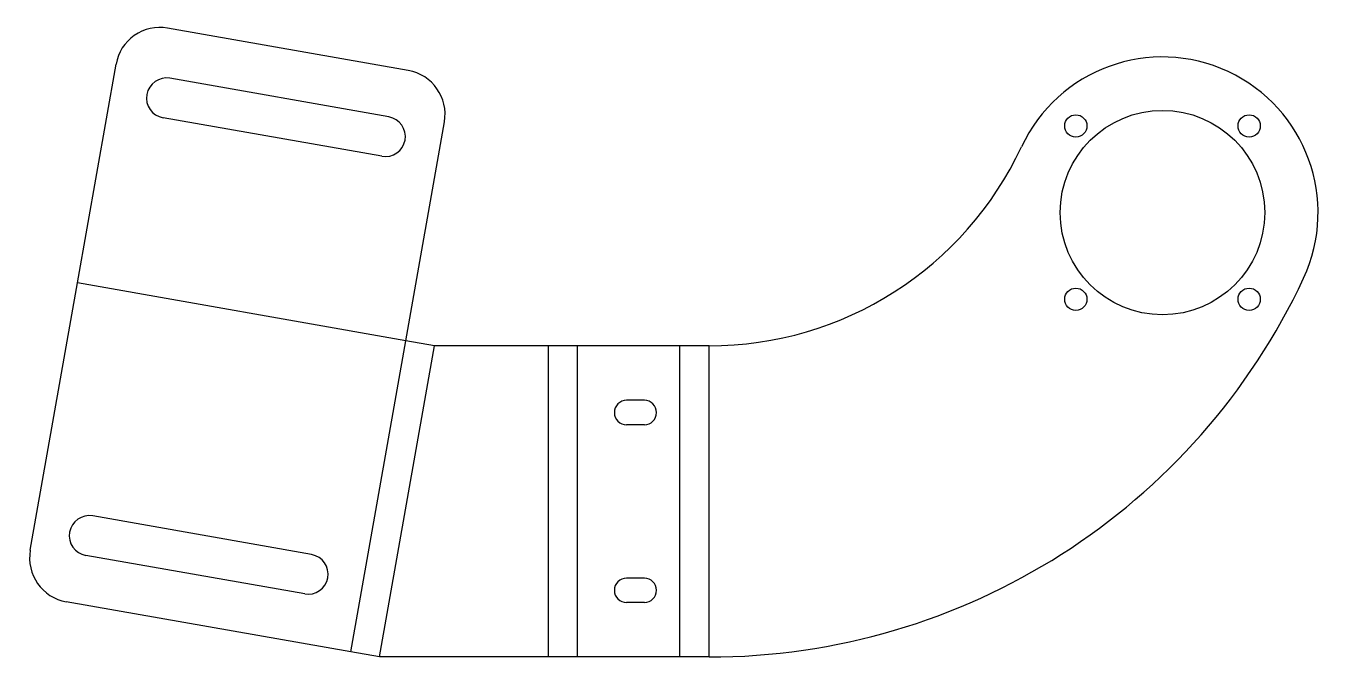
# Model space of a CAD drawing. Extents: x -256 to 37, y -100 to 42.
import ezdxf

# ---------------------------------------------------------------- set-up
doc = ezdxf.new("R2010")
doc.units = 0
doc.layers.get('0').update_dxf_attribs({"linetype": 'continuous'})

# ---------------------------------------------------------------- blocks, each defined once
blk = doc.blocks.new('UNFOLD')
at = {"color": 0}
for p, q in [((-169.66, 31.96), (-223.83, 41.51)), ((-244.09, -15.84), (-235.41, 33.4)), ((-174.04, 21.53), (-223.28, 30.21)), ((-175.6, 12.66), (-224.84, 21.34)), ((-170.23, -28.86), (-161.55, 20.38)), ((-254.7, -75.99), (-244.09, -15.84)), ((-170.23, -28.86), (-244.09, -15.84)), ((-182.57, -98.86), (-170.23, -28.86)), ((-163.77, -30), (-170.23, -28.86)), ((-176.12, -100), (-163.77, -30)), ((-138.12, -30), (-163.77, -30)), ((-138.12, -100), (-138.12, -30)), ((-131.56, -30), (-138.12, -30)), ((-131.56, -100), (-131.56, -30)), ((-108.56, -30), (-131.56, -30)), ((-108.56, -100), (-108.56, -30)), ((-102, -30), (-108.56, -30)), ((-102, -100), (-102, -30)), ((-116.56, -42.25), (-120.56, -42.25)), ((-116.56, -47.75), (-120.56, -47.75)), ((-191.41, -76.96), (-240.65, -68.27)), ((-192.97, -85.82), (-242.21, -77.14)), ((-116.56, -82.25), (-120.56, -82.25)), ((-182.57, -98.86), (-246.59, -87.57)), ((-116.56, -87.75), (-120.56, -87.75)), ((-176.12, -100), (-182.57, -98.86)), ((-138.12, -100), (-176.12, -100)), ((-131.56, -100), (-138.12, -100)), ((-108.56, -100), (-131.56, -100)), ((-102, -100), (-108.56, -100))]:
    blk.add_line(p, q, dxfattribs=at)
for centre, radius in [((0, 0), 23), ((-19.5, 19.5), 2.5), ((19.5, 19.5), 2.5), ((-19.5, -19.5), 2.5), ((19.5, -19.5), 2.5)]:
    blk.add_circle(centre, radius, dxfattribs=at)
for centre, radius, start, end in [((-225.56, 31.67), 10, 80, 170), ((0, 0), 35, -24.9849, 155.0151), ((-224.06, 25.78), 4.5, 80, -100), ((-171.4, 22.12), 10, -10, 80), ((-174.82, 17.09), 4.5, -100, 80), ((-102, 47.53), 77.53, -90, -24.985), ((-102, 47.53), 147.53, -90, -24.9849), ((-120.56, -45), 2.75, 90, -90), ((-116.56, -45), 2.75, -90, 90), ((-241.43, -72.7), 4.5, 80, -100), ((-244.85, -77.73), 10, 170, -100), ((-192.19, -81.39), 4.5, -100, 80), ((-120.56, -85), 2.75, 90, -90), ((-116.56, -85), 2.75, -90, 90)]:
    blk.add_arc(centre, radius, start, end, dxfattribs=at)

msp = doc.modelspace()

# ---------------------------------------------------------------- block references
at = {"color": 0}
msp.add_blockref('UNFOLD', (0, 0), dxfattribs=at)

doc.saveas('drawing.dxf')
